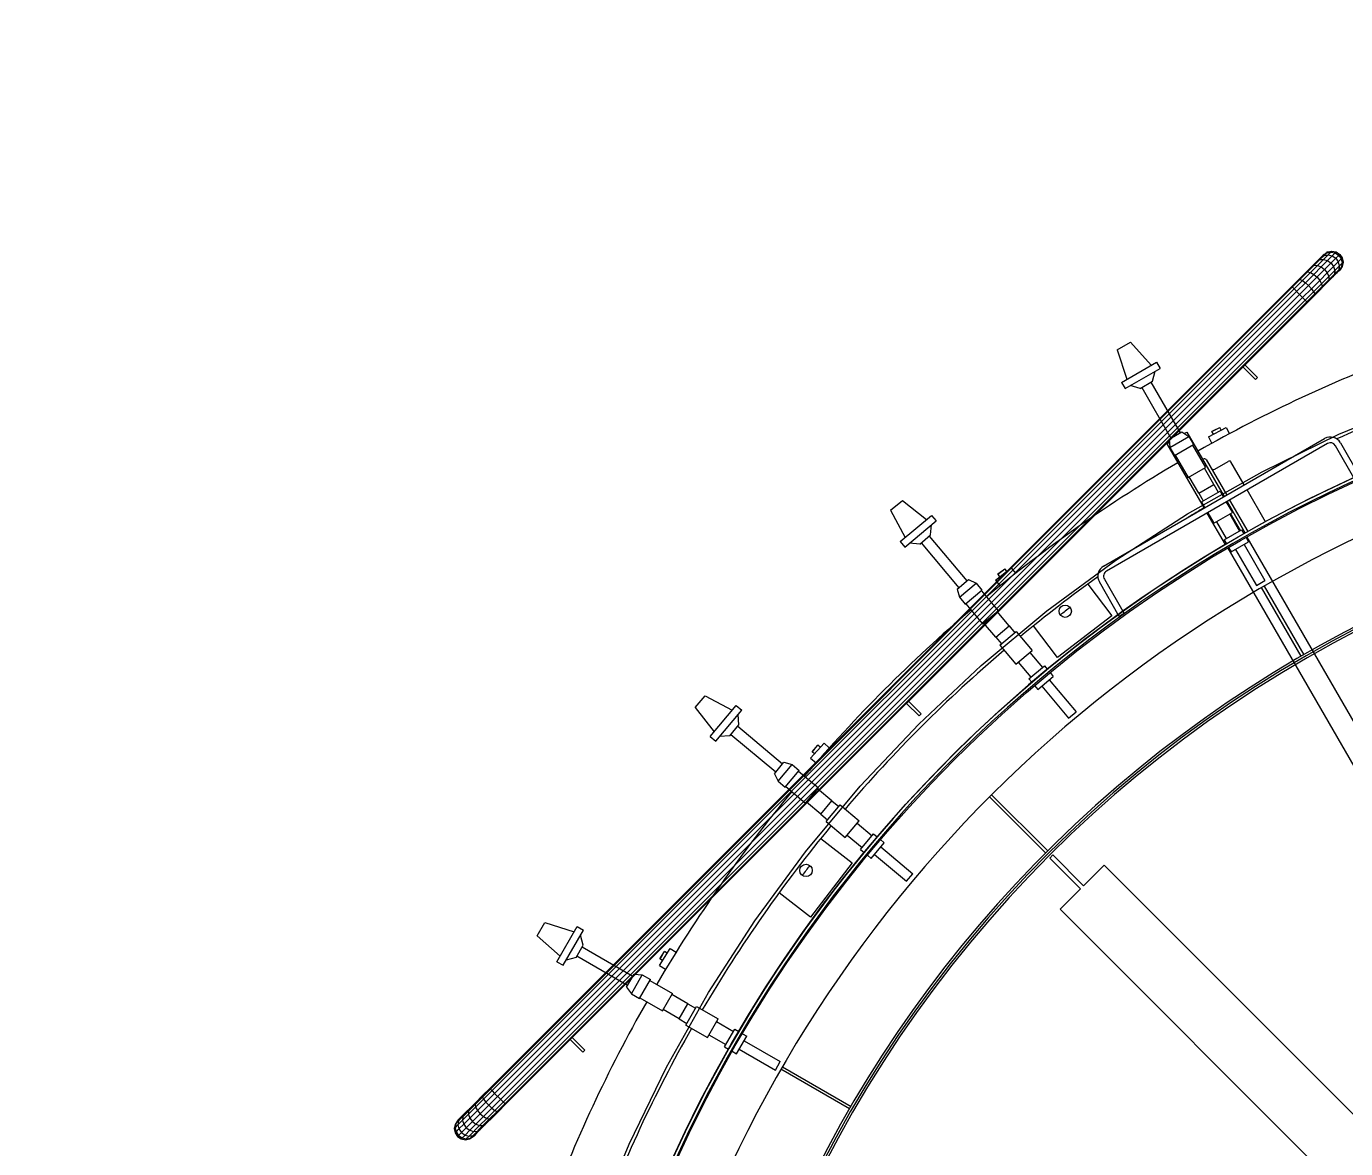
# Model space of a CAD drawing. Header units: metres. Extents: x 0 to 63075, y 0 to 44550.
# Drawn here: x 54745.6 to 55179.3, y 40560.3 to 40929.3 of the extents above; entities that cross this region are included whole.
import ezdxf

# ---------------------------------------------------------------- set-up
doc = ezdxf.new("R2010")
doc.units = ezdxf.units.M
doc.header["$LTSCALE"] = 75
for name, color, linetype in [('GSB', 7, 'Continuous'), ('ML6', 1, 'Continuous'), ('SDM', 7, 'Continuous'), ('SL1', 8, 'Continuous')]:
    doc.layers.add(name, color=color, linetype=linetype)
doc.styles.add('ROMANS', font='ROMANS.SHX')
doc.dimstyles.new('75___1-75', dxfattribs={"dimscale": 75, "dimtxt": 2.5, "dimasz": 2, "dimexe": 1.5, "dimexo": 1, "dimgap": 0.5, "dimtad": 1, "dimdec": 0, "dimzin": 12, "dimtxsty": 'ROMANS', "dimcen": 0, "dimclrd": 256, "dimclre": 256, "dimclrt": 3, "dimazin": 3, "dimtfac": 1, "dimtdec": 0, "dimtmove": 0, "dimatfit": 0, "dimfxl": 1, "dimlwd": -1, "dimlwe": -1, "dimarcsym": 0})

# ---------------------------------------------------------------- blocks, each defined once
blk = doc.blocks.new('A$C6bae614f')
at = {"layer": 'SL1'}
for p, q in [((381559, 46847.6), (381589.5, 46878)), ((381563.3, 46873.1), (381571, 46878.3)), ((381565.1, 46874.9), (381573, 46880.2)), ((381571, 46878.3), (381565.3, 46872.5)), ((381571, 46878.3), (381573, 46880.2)), ((381571, 46878.3), (381580.2, 46880)), ((381573, 46880.2), (381582.3, 46882)), ((381582.3, 46882), (381574.1, 46873.8)), ((381580.2, 46880), (381589.5, 46878)), ((381582.3, 46882), (381591.6, 46880.2)), ((381589.5, 46878), (381591.6, 46880.2)), ((381589.5, 46878), (381597.4, 46872.7)), ((381591.6, 46880.2), (381599.6, 46874.9)), ((381556.1, 46863.3), (381529.2, 46836.4)), ((381574.1, 46873.8), (381535.4, 46835.1)), ((381549.6, 46859.5), (381538.4, 46848.3)), ((381538.4, 46848.3), (381543.9, 46851.1)), ((381543.9, 46851.1), (381551.1, 46850.8)), ((381558, 46867.9), (381549.6, 46859.5)), ((381549.6, 46859.5), (381556.1, 46863.3)), ((381551.1, 46850.8), (381559, 46847.6)), ((381565.3, 46872.5), (381556.1, 46863.3)), ((381556.1, 46863.3), (381564.2, 46864)), ((381563.3, 46873.1), (381558, 46867.9)), ((381558, 46867.9), (381565.3, 46872.5)), ((381565.1, 46874.9), (381563.3, 46873.1)), ((381564.2, 46864), (381572.7, 46861.3)), ((381565.3, 46872.5), (381574.1, 46873.8)), ((381590.8, 46866.2), (381566.4, 46841.8)), ((381602.7, 46864.8), (381572.2, 46834.4)), ((381572.7, 46861.3), (381580.4, 46855.7)), ((381574.1, 46873.8), (381583.1, 46871.6)), ((381580.4, 46855.7), (381585.9, 46848.1)), ((381583.1, 46871.6), (381590.8, 46866.2)), ((381598.5, 46849.4), (381588.6, 46839.6)), ((381597.4, 46872.7), (381590.8, 46866.2)), ((381590.8, 46866.2), (381596.3, 46858.4)), ((381596.3, 46858.4), (381598.5, 46849.4)), ((381598.5, 46849.4), (381597.2, 46840.7)), ((381597.4, 46872.7), (381599.6, 46874.9)), ((381597.4, 46872.7), (381602.7, 46864.8)), ((381606.7, 46857.6), (381598.5, 46849.4)), ((381599.6, 46874.9), (381604.8, 46867)), ((381602.7, 46864.8), (381604.8, 46867)), ((381602.7, 46864.8), (381604.6, 46855.6)), ((381604.6, 46855.6), (381602.9, 46846.4)), ((381604.8, 46867), (381606.7, 46857.6)), ((381606.7, 46857.6), (381604.8, 46848.3)), ((381529.2, 46836.4), (379706.3, 45013.6)), ((381510.1, 46819.9), (381494.3, 46804.2)), ((381535.4, 46835.1), (381499.4, 46799.1)), ((381525, 46834.9), (381510.1, 46819.9)), ((381510.1, 46819.9), (381512.9, 46820.1)), ((381566.4, 46841.8), (381511.6, 46786.9)), ((381512.9, 46820.1), (381517.8, 46817.6)), ((381524.3, 46812.8), (381542.6, 46831.1)), ((381538.4, 46848.3), (381525, 46834.9)), ((381525, 46834.9), (381529.2, 46836.4)), ((381529.2, 46836.4), (381535.4, 46835.1)), ((381535.4, 46835.1), (381542.6, 46831.1)), ((381542.6, 46831.1), (381559, 46847.6)), ((381542.6, 46831.1), (381549.8, 46825.1)), ((381549.8, 46825.1), (381555.8, 46817.9)), ((381572.2, 46834.4), (381555.8, 46817.9)), ((381559, 46847.6), (381566.4, 46841.8)), ((381588.6, 46839.6), (381559.8, 46810.7)), ((381588, 46831.4), (381561.1, 46804.5)), ((381566.4, 46841.8), (381572.2, 46834.4)), ((381572.2, 46834.4), (381575.5, 46826.4)), ((381597.8, 46838.6), (381572.9, 46813.8)), ((381575.5, 46826.4), (381575.7, 46819.2)), ((381588, 46831.4), (381584.1, 46825)), ((381585.9, 46848.1), (381588.6, 46839.6)), ((381602.9, 46846.4), (381588, 46831.4)), ((381588.6, 46839.6), (381588, 46831.4)), ((381597.2, 46840.7), (381592.6, 46833.4)), ((381602.9, 46846.4), (381597.8, 46838.6)), ((381597.8, 46838.6), (381599.6, 46840.4)), ((381604.8, 46848.3), (381599.6, 46840.4)), ((381602.9, 46846.4), (381604.8, 46848.3)), ((381499.4, 46799.1), (379707.6, 45007.5)), ((379729.9, 45018.6), (381505, 46793.5)), ((379738.5, 45048.5), (381494.3, 46804.2)), ((381494.3, 46804.2), (381495.7, 46802.9)), ((381495.7, 46802.9), (381499.4, 46799.1)), ((381499.4, 46799.1), (381511.6, 46786.9)), ((381524.3, 46812.8), (381505, 46793.5)), ((381517.8, 46817.6), (381524.3, 46812.8)), ((381537.5, 46799.6), (381518.2, 46780.3)), ((381542.2, 46793.2), (381523.8, 46774.7)), ((381524.3, 46812.8), (381531.2, 46806.5)), ((381561.1, 46804.5), (381527.5, 46771)), ((381531.2, 46806.5), (381537.5, 46799.6)), ((381555.8, 46817.9), (381537.5, 46799.6)), ((381537.5, 46799.6), (381542.2, 46793.2)), ((381559.8, 46810.7), (381542.2, 46793.2)), ((381542.2, 46793.2), (381544.7, 46788.2)), ((381572.9, 46813.8), (381544.6, 46785.4)), ((381555.8, 46817.9), (381559.8, 46810.7)), ((381561.1, 46804.5), (381559.5, 46800.4)), ((381559.8, 46810.7), (381561.1, 46804.5)), ((381575.7, 46819.2), (381572.9, 46813.8)), ((381523.8, 46774.7), (379732, 44983.1)), ((379743.1, 45005.4), (381518.2, 46780.3)), ((379754.5, 44998.1), (381527.5, 46771)), ((381511.6, 46786.9), (379755.8, 45031.2)), ((381528.8, 46769.7), (379773, 45014)), ((381511.6, 46786.9), (381518.2, 46780.3)), ((381518.2, 46780.3), (381523.8, 46774.7)), ((381523.8, 46774.7), (381527.5, 46771)), ((381527.5, 46771), (381528.8, 46769.7)), ((381544.6, 46785.4), (381528.8, 46769.7)), ((381544.7, 46788.2), (381544.6, 46785.4)), ((381112.4, 46665.5), (381141.5, 46682.3)), ((381141.5, 46682.3), (381186.4, 46632.2)), ((381112.4, 46665.5), (381133.3, 46601.5)), ((381121.4, 46594.6), (381198.4, 46639)), ((381129.3, 46580.9), (381206.3, 46625.3)), ((381189.2, 46597.1), (381195, 46618.8)), ((381198.4, 46639), (381206.3, 46625.3)), ((381387.4, 46628.3), (381415.1, 46600.6)), ((381419.6, 46605.1), (381391.9, 46632.8)), ((381121.4, 46594.6), (381129.3, 46580.9)), ((381162.3, 46581.5), (381189.2, 46597.1)), ((381185.8, 46595.1), (381249.9, 46484.1)), ((381415.1, 46600.6), (381419.6, 46605.1)), ((381162.3, 46581.5), (381140.6, 46587.4)), ((381165.8, 46583.5), (381229.8, 46472.5)), ((381597.6, 46481), (381770.5, 46552.6)), ((381225.7, 46470.2), (381254, 46486.5)), ((381227.5, 46452), (381268.8, 46475.9)), ((381254, 46486.5), (381268.8, 46475.9)), ((381263.8, 46485), (381259.5, 46482.5)), ((381265, 46485.6), (381263.8, 46485)), ((381265, 46485.6), (381346.4, 46344.6)), ((381268.8, 46475.9), (381279, 46458.3)), ((381311.9, 46475.1), (381350.7, 46495.8)), ((381311.9, 46475.1), (381319.4, 46461.1)), ((381319.5, 46487), (381336.6, 46496.1)), ((381328, 46491.6), (381319.5, 46487)), ((381322.8, 46480.9), (381319.5, 46487)), ((381328, 46491.6), (381336.6, 46496.1)), ((381339.8, 46490), (381336.6, 46496.1)), ((381350.7, 46495.8), (381358, 46482.1)), ((381429.3, 46399), (381597.6, 46481)), ((381082.4, 46192.2), (381566.3, 46471.6)), ((381572.7, 46460.6), (381088.8, 46181.2)), ((381221, 46460.2), (381225.3, 46462.7)), ((381221, 46460.2), (381302.4, 46319.2)), ((381226.4, 46463.4), (381225.3, 46462.7)), ((381225.7, 46470.2), (381227.5, 46452)), ((381227.5, 46452), (381237.6, 46434.4)), ((381237.6, 46434.4), (381279, 46458.3)), ((381277.4, 46457.3), (381305.8, 46408)), ((381633.5, 46380.7), (381590, 46455.9)), ((381601, 46462.3), (381644.5, 46387.1)), ((381239.3, 46435.3), (381267.7, 46386)), ((381300.7, 46426.4), (381299.5, 46425.7)), ((381306.8, 46425.8), (381351.9, 46347.8)), ((381325.9, 46404.7), (381354.9, 46421.4)), ((381390.4, 46370), (381361, 46420.8)), ((381266.2, 46307.1), (381429.3, 46399)), ((381267.7, 46386), (381305.8, 46408)), ((381290.8, 46352), (381270.1, 46387.4)), ((381323.8, 46371), (381303.4, 46406.6)), ((381290.8, 46352), (381323.8, 46371)), ((381323.8, 46371), (381333.4, 46354.3)), ((381436.9, 46289.3), (381396.7, 46359)), ((380616.1, 46314.5), (380641.9, 46336.1)), ((380641.9, 46336.1), (380694.9, 46294.5)), ((381290.8, 46352), (381300.5, 46335.2)), ((381296.6, 46333), (381337.3, 46356.5)), ((381296.6, 46333), (381304, 46320.2)), ((381337.3, 46356.5), (381344.7, 46343.6)), ((381351.1, 46332.6), (381364.4, 46309.5)), ((381352.7, 46333.6), (381392.5, 46264.7)), ((381358.2, 46336.8), (381398, 46267.8)), ((380616.1, 46314.5), (380647.9, 46255.1)), ((380637.3, 46246.2), (380705.4, 46303.4)), ((380705.4, 46303.4), (380715.6, 46291.2)), ((381109, 46205.4), (381266.2, 46307.1)), ((381308.7, 46308.2), (381348.5, 46239.3)), ((381310.4, 46309.2), (381323.8, 46286)), ((381323.8, 46286), (381364.4, 46309.5)), ((381358.6, 46306.1), (381380, 46269.1)), ((381381.9, 46270.3), (381360.6, 46307.3)), ((380647.5, 46234.1), (380715.6, 46291.2)), ((380703.7, 46260.4), (380705.6, 46282.9)), ((381329.6, 46289.3), (381350.9, 46252.4)), ((381346.2, 46249.6), (381384.7, 46271.9)), ((381384.7, 46271.9), (381389.8, 46263.1)), ((380637.3, 46246.2), (380647.5, 46234.1)), ((380679.9, 46240.5), (380657.5, 46242.4)), ((380679.9, 46240.5), (380703.7, 46260.4)), ((380683, 46243), (380765.3, 46144.8)), ((380700.7, 46257.9), (380783, 46159.7)), ((381346.2, 46249.6), (381351.2, 46240.9)), ((381361.4, 46223.2), (381400, 46245.5)), ((381394.5, 46254.9), (381400, 46245.5)), ((381396.2, 46255.9), (382741.3, 43925.8)), ((381354.3, 46231.7), (382699.5, 43901.7)), ((381356, 46232.7), (381361.4, 46223.2)), ((381371.5, 46229), (381417.1, 46149.9)), ((381389.9, 46239.6), (381435.6, 46160.6)), ((380845.7, 46161.7), (380880.3, 46188.7)), ((380851.1, 46174.7), (380866.4, 46186.6)), ((380858.7, 46180.7), (380866.4, 46186.6)), ((380870.6, 46181.1), (380866.4, 46186.6)), ((380880.3, 46188.7), (380889.9, 46176.5)), ((380958.2, 46094.5), (381109, 46205.4)), ((380761.7, 46141.8), (380786.7, 46162.8)), ((380786.7, 46162.8), (380803.2, 46154.9)), ((380845.7, 46161.7), (380855.5, 46149.2)), ((380858.7, 46180.7), (380851.1, 46174.7)), ((380855.4, 46169.3), (380851.1, 46174.7)), ((381116.5, 46082.3), (381073.1, 46157.5)), ((381084.1, 46163.9), (381127.5, 46088.6)), ((381417.1, 46149.9), (381435.6, 46160.6)), ((380761.7, 46141.8), (380766.6, 46124.2)), ((380766.6, 46124.2), (380803.2, 46154.9)), ((380779.6, 46108.6), (380816.2, 46139.3)), ((380803.2, 46154.9), (380816.2, 46139.3)), ((380814.8, 46138.1), (380851.4, 46094.5)), ((381047.7, 46152.7), (381100.6, 46083.7)), ((381515.2, 45995), (381428.4, 46145.3)), ((381433.9, 46148.4), (381520.7, 45998.2)), ((380766.6, 46124.2), (380779.6, 46108.6)), ((380781.1, 46109.8), (380817.6, 46066.2)), ((380814.4, 45974.7), (380958.2, 46094.5)), ((380817.6, 46066.2), (380851.4, 46094.5)), ((380875.5, 46061.2), (380849.2, 46092.7)), ((381100.6, 46083.7), (380981.6, 45992.4)), ((381127.5, 46088.6), (381116.5, 46082.3)), ((380846.3, 46036.7), (380819.8, 46068)), ((380846.3, 46036.7), (380875.5, 46061.2)), ((380855.3, 46019), (380891.3, 46049.2)), ((380875.5, 46061.2), (380887.9, 46046.4)), ((380891.3, 46049.2), (380926.2, 46007.6)), ((380981.6, 45992.4), (380928.7, 46061.4)), ((380846.3, 46036.7), (380858.7, 46021.9)), ((380855.3, 46019), (380890.2, 45977.4)), ((380890.2, 45977.4), (380926.2, 46007.6)), ((380921.1, 46003.3), (380948.5, 45970.6)), ((380678.1, 45846.4), (380814.4, 45974.7)), ((380895.4, 45981.7), (380922.8, 45949)), ((380918.6, 45945.5), (380952.7, 45974.1)), ((380952.7, 45974.1), (380959.2, 45966.4)), ((380965.3, 45959.1), (380972.3, 45950.8)), ((380918.6, 45945.5), (380925.1, 45937.8)), ((380931.2, 45930.5), (380938.2, 45922.2)), ((380938.2, 45922.2), (380972.3, 45950.8)), ((380947.1, 45929.6), (381005.8, 45859.6)), ((380963.4, 45943.3), (381022.1, 45873.3)), ((380188.4, 45882.6), (380210, 45908.4)), ((380210, 45908.4), (380269.4, 45876.6)), ((380683.1, 45868.7), (380655.4, 45896.3)), ((380188.4, 45882.6), (380230, 45829.6)), ((380221.1, 45819.1), (380278.3, 45887.2)), ((380233.2, 45808.9), (380290.4, 45877)), ((380278.3, 45887.2), (380290.4, 45877)), ((380284, 45844.6), (380282, 45867)), ((380650.9, 45891.8), (380678.6, 45864.2)), ((380678.6, 45864.2), (380683.1, 45868.7)), ((381005.8, 45859.6), (381022.1, 45873.3)), ((380264, 45820.8), (380284, 45844.6)), ((380281.5, 45841.5), (380379.6, 45759.2)), ((380549.8, 45710.1), (380678.1, 45846.4)), ((380221.1, 45819.1), (380233.2, 45808.9)), ((380264, 45820.8), (380241.6, 45818.9)), ((380266.6, 45823.8), (380364.8, 45741.5)), ((380441, 45772), (380470.4, 45804.7)), ((380444.1, 45785.8), (380457, 45800.1)), ((380450.5, 45793), (380444.1, 45785.8)), ((380449.3, 45781.2), (380444.1, 45785.8)), ((380450.5, 45793), (380457, 45800.1)), ((380462.1, 45795.5), (380457, 45800.1)), ((380470.4, 45804.7), (380481.9, 45794.3)), ((380361.7, 45737.8), (380382.7, 45762.8)), ((380369.6, 45721.3), (380400.3, 45757.9)), ((380382.7, 45762.8), (380400.3, 45757.9)), ((380400.3, 45757.9), (380415.8, 45744.9)), ((380441, 45772), (380452.8, 45761.4)), ((380361.7, 45737.8), (380369.6, 45721.3)), ((380385.1, 45708.3), (380415.8, 45744.9)), ((380414.6, 45743.4), (380458.2, 45706.8)), ((380369.6, 45721.3), (380385.1, 45708.3)), ((380386.4, 45709.7), (380429.9, 45673.1)), ((380429.9, 45566.3), (380549.8, 45710.1)), ((380429.9, 45673.1), (380458.2, 45706.8)), ((380487.7, 45678.2), (380456.4, 45704.7)), ((380463.3, 45649), (380431.7, 45675.3)), ((380463.3, 45649), (380487.7, 45678.2)), ((380475.2, 45633.2), (380505.4, 45669.2)), ((380487.7, 45678.2), (380502.6, 45665.8)), ((380505.4, 45669.2), (380547, 45634.3)), ((380955.5, 45564.5), (380832.8, 45687.2)), ((380837.3, 45691.7), (380960, 45569)), ((380463.3, 45649), (380478.1, 45636.6)), ((380475.2, 45633.2), (380516.8, 45598.3)), ((380516.8, 45598.3), (380547, 45634.3)), ((380542.7, 45629.1), (380575.4, 45601.7)), ((380463.1, 45595.8), (380532.1, 45542.9)), ((380521.1, 45603.4), (380553.9, 45576)), ((380550.3, 45571.8), (380578.9, 45605.9)), ((380573.7, 45552.2), (380602.3, 45586.3)), ((380578.9, 45605.9), (380586.7, 45599.4)), ((380593.9, 45593.3), (380602.3, 45586.3)), ((380319, 45415.5), (380429.9, 45566.3)), ((380550.3, 45571.8), (380558.1, 45565.3)), ((380565.3, 45559.2), (380573.7, 45552.2)), ((380581.2, 45561.1), (380651.1, 45502.4)), ((380594.8, 45577.3), (380664.8, 45518.7)), ((380964.6, 45553.1), (380971.3, 45559.8)), ((381031.9, 45485.8), (380964.6, 45553.1)), ((380971.3, 45559.8), (381038.7, 45492.5)), ((380532.1, 45542.9), (380440.7, 45423.9)), ((381038.7, 45492.5), (381083.6, 45537.4)), ((381083.6, 45537.4), (382712.1, 43908.8)), ((380651.1, 45502.4), (380664.8, 45518.7)), ((380440.7, 45423.9), (380371.8, 45476.8)), ((380987, 45440.9), (381031.9, 45485.8)), ((382615.5, 43812.3), (380987, 45440.9)), ((379842.1, 45383), (379858.9, 45412.2)), ((379858.9, 45412.2), (379923, 45391.2)), ((380217.4, 45258.3), (380319, 45415.5)), ((379842.1, 45383), (379892.3, 45338.1)), ((379885.4, 45326.1), (379929.8, 45403.1)), ((379899.1, 45318.2), (379943.6, 45395.2)), ((379929.8, 45403.1), (379943.6, 45395.2)), ((379942.9, 45362.2), (379937.1, 45384)), ((379927.4, 45335.3), (379942.9, 45362.2)), ((379940.9, 45358.8), (380051.9, 45294.7)), ((380110.1, 45318), (380133.4, 45355.2)), ((380110.8, 45332), (380121, 45348.5)), ((380115.8, 45340.3), (380121, 45348.5)), ((380126.9, 45344.8), (380121, 45348.5)), ((380133.4, 45355.2), (380146.5, 45347)), ((379885.4, 45326.1), (379899.1, 45318.2)), ((379927.4, 45335.3), (379905.6, 45329.5)), ((379929.4, 45338.7), (380040.3, 45274.7)), ((380110.1, 45318), (380123.6, 45309.5)), ((380115.8, 45340.3), (380110.8, 45332)), ((380116.7, 45328.4), (380110.8, 45332)), ((380038, 45270.5), (380054.3, 45298.8)), ((380048.6, 45255.7), (380072.5, 45297)), ((380054.3, 45298.8), (380072.5, 45297)), ((380072.5, 45297), (380090.1, 45286.9)), ((380038, 45270.5), (380048.6, 45255.7)), ((380066.2, 45245.5), (380090.1, 45286.9)), ((380089.1, 45285.2), (380138.4, 45256.8)), ((380048.6, 45255.7), (380066.2, 45245.5)), ((380067.1, 45247.1), (380116.4, 45218.7)), ((380116.4, 45218.7), (380138.4, 45256.8)), ((380125.4, 45095.2), (380217.4, 45258.3)), ((380172.4, 45233.7), (380137, 45254.4)), ((380153.4, 45200.7), (380172.4, 45233.7)), ((380172.4, 45233.7), (380189.2, 45224.1)), ((380153.4, 45200.7), (380117.8, 45221.1)), ((380167.9, 45187.2), (380191.4, 45227.9)), ((380191.4, 45227.9), (380238.4, 45200.7)), ((380153.4, 45200.7), (380170.1, 45191.1)), ((380167.9, 45187.2), (380215, 45160.1)), ((380215, 45160.1), (380238.4, 45200.7)), ((380235.1, 45194.9), (380272.1, 45173.6)), ((380252.6, 45139.8), (380274.8, 45178.3)), ((380274.8, 45178.3), (380283.5, 45173.3)), ((379914.4, 45155.4), (379942.1, 45127.7)), ((379946.6, 45132.2), (379918.9, 45159.9)), ((380218.3, 45165.9), (380255.3, 45144.5)), ((380279, 45124.5), (380301.2, 45163.1)), ((380291.8, 45168.5), (380301.2, 45163.1)), ((380295.4, 45153), (380374.5, 45107.4)), ((379942.1, 45127.7), (379946.6, 45132.2)), ((380252.6, 45139.8), (380261.3, 45134.7)), ((380269.5, 45130), (380279, 45124.5)), ((380284.8, 45134.6), (380363.9, 45088.9)), ((380043.4, 44926.9), (380125.4, 45095.2)), ((380363.9, 45088.9), (380374.5, 45107.4)), ((380526.2, 45003.8), (380376, 45090.5)), ((380379.1, 45096), (380529.4, 45009.3)), ((379722.8, 45032.8), (379707.8, 45017.8)), ((379722.8, 45032.8), (379722.6, 45030)), ((379722.6, 45030), (379725.1, 45025)), ((379738.5, 45048.5), (379722.8, 45032.8)), ((379736.2, 45011.7), (379755.8, 45031.2)), ((379738.5, 45048.5), (379739.8, 45047.2)), ((379739.8, 45047.2), (379743.6, 45043.4)), ((379743.6, 45043.4), (379749.2, 45037.8)), ((379749.2, 45037.8), (379762.4, 45024.6)), ((379707.6, 45007.5), (379668.9, 44968.7)), ((379707.8, 45017.8), (379674.8, 44984.8)), ((379706.3, 45013.6), (379691.6, 44999)), ((379694.4, 45004.4), (379691.6, 44999)), ((379743.1, 45005.4), (379694.6, 44956.9)), ((379695.1, 44983.8), (379711.6, 45000.2)), ((379707.8, 45017.8), (379706.3, 45013.6)), ((379706.3, 45013.6), (379707.6, 45007.5)), ((379707.6, 45007.5), (379711.6, 45000.2)), ((379711.6, 45000.2), (379729.9, 45018.6)), ((379711.6, 45000.2), (379717.6, 44993.1)), ((379736.2, 45011.7), (379717.6, 44993.1)), ((379725.1, 45025), (379729.9, 45018.6)), ((379729.9, 45018.6), (379736.2, 45011.7)), ((379736.2, 45011.7), (379743.1, 45005.4)), ((379743.1, 45005.4), (379749.5, 45000.6)), ((379749.5, 45000.6), (379754.5, 44998.1)), ((379757.3, 44998.2), (379773, 45014)), ((379762.4, 45024.6), (379771.7, 45015.3)), ((379771.7, 45015.3), (379773, 45014)), ((379667.8, 44977.8), (379662.5, 44969.9)), ((379664.5, 44971.8), (379662.5, 44969.9)), ((379664.5, 44971.8), (379662.7, 44962.6)), ((379669.6, 44979.6), (379664.5, 44971.8)), ((379670.2, 44977.5), (379664.5, 44971.8)), ((379669.6, 44979.6), (379667.8, 44977.8)), ((379670.2, 44977.5), (379668.9, 44968.7)), ((379674.8, 44984.8), (379669.6, 44979.6)), ((379691.6, 44999), (379670.2, 44977.5)), ((379674.8, 44984.8), (379670.2, 44977.5)), ((379717.6, 44993.1), (379676.5, 44952)), ((379679.4, 44986.7), (379678.7, 44978.6)), ((379678.7, 44978.6), (379681.4, 44970.1)), ((379683.2, 44993.2), (379679.4, 44986.7)), ((379681.4, 44970.1), (379695.1, 44983.8)), ((379691.6, 44999), (379691.9, 44991.7)), ((379691.9, 44991.7), (379695.1, 44983.8)), ((379695.1, 44983.8), (379700.9, 44976.4)), ((379700.9, 44976.4), (379708.3, 44970.6)), ((379732, 44983.1), (379716.3, 44967.3)), ((379717.6, 44993.1), (379724.8, 44987)), ((379757.3, 44998.2), (379717.7, 44958.7)), ((379738.2, 44981.8), (379723.5, 44967.1)), ((379724.8, 44987), (379732, 44983.1)), ((379732, 44983.1), (379738.2, 44981.8)), ((379754.5, 44998.1), (379738.2, 44981.8)), ((379738.2, 44981.8), (379742.3, 44983.3)), ((379754.5, 44998.1), (379757.3, 44998.2)), ((379662.5, 44969.9), (379660.7, 44960.5)), ((379662.7, 44962.6), (379660.7, 44960.5)), ((379660.7, 44960.5), (379662.5, 44951.2)), ((379664.7, 44953.4), (379662.5, 44951.2)), ((379662.5, 44951.2), (379667.8, 44943.3)), ((379668.9, 44968.7), (379662.7, 44962.6)), ((379662.7, 44962.6), (379664.7, 44953.4)), ((379664.7, 44953.4), (379671.1, 44959.8)), ((379664.7, 44953.4), (379670, 44945.5)), ((379670, 44945.5), (379667.8, 44943.3)), ((379667.8, 44943.3), (379675.7, 44938)), ((379668.9, 44968.7), (379671.1, 44959.8)), ((379676.5, 44952), (379670, 44945.5)), ((379670, 44945.5), (379677.9, 44940.2)), ((379671.1, 44959.8), (379681.4, 44970.1)), ((379671.1, 44959.8), (379676.5, 44952)), ((379684.3, 44946.6), (379675.7, 44938)), ((379676.5, 44952), (379684.3, 44946.6)), ((379681.4, 44970.1), (379687, 44962.5)), ((379694.6, 44956.9), (379684.3, 44946.6)), ((379684.3, 44946.6), (379693.3, 44944.3)), ((379687, 44962.5), (379694.6, 44956.9)), ((379693.3, 44944.3), (379687.1, 44938.2)), ((379716.3, 44967.3), (379693.3, 44944.3)), ((379693.3, 44944.3), (379702.1, 44945.6)), ((379694.4, 44938), (379702.3, 44943.3)), ((379694.6, 44956.9), (379703.1, 44954.2)), ((379702.1, 44945.6), (379696.3, 44939.9)), ((379696.3, 44939.9), (379704.1, 44945)), ((379723.5, 44967.1), (379702.1, 44945.6)), ((379702.1, 44945.6), (379709.3, 44950.3)), ((379704.1, 44945), (379702.3, 44943.3)), ((379703.1, 44954.2), (379711.3, 44954.9)), ((379709.3, 44950.3), (379704.1, 44945)), ((379708.3, 44970.6), (379716.3, 44967.3)), ((379717.7, 44958.7), (379709.3, 44950.3)), ((379711.3, 44954.9), (379717.7, 44958.7)), ((379716.3, 44967.3), (379723.5, 44967.1)), ((379723.5, 44967.1), (379728.9, 44969.9)), ((379675.7, 44938), (379685.1, 44936.1)), ((379677.9, 44940.2), (379687.1, 44938.2)), ((379687.1, 44938.2), (379685.1, 44936.1)), ((379685.1, 44936.1), (379694.4, 44938)), ((379687.1, 44938.2), (379696.3, 44939.9)), ((379696.3, 44939.9), (379694.4, 44938)), ((379971.8, 44754), (380043.4, 44926.9))]:
    blk.add_line(p, q, dxfattribs=at)
for centre, radius in [((382870.4, 43654), 3000), ((382870.4, 43654), 2990.5), ((380998.5, 46093.6), 13.5), ((380430.9, 45526), 13.5)]:
    blk.add_circle(centre, radius, dxfattribs=at)
for centre, radius, start, end in [((382870.4, 43654), 3000, 352.9702, 184.2441), ((382870.4, 43654), 3207.1, 110.3912, 119.5444), ((382870.4, 43654), 3092.8, 110.4334, 114.3918), ((382870.4, 43654), 2993.5, 106.4773, 164.4688), ((381579, 46449.6), 25.4, 29.9981, 119.9981), ((381579, 46449.6), 12.7, 29.9981, 119.9981), ((382870.4, 43654), 3207.1, 120.4519, 129.6051), ((382870.4, 43654), 2878.5, 107.0088, 162.789), ((382870.4, 43654), 2705, 330.3863, 210.6755), ((382870.4, 43654), 2700, 90.0486, 179.9476), ((382870.4, 43654), 2695.2, 90.0487, 179.9475), ((382870.4, 43654), 3092.8, 120.4687, 121.213), ((381095.1, 46170.2), 25.4, 119.9981, 209.9981), ((382870.4, 43654), 3092.8, 125.6044, 129.5629), ((381095.1, 46170.2), 12.7, 119.9981, 209.9981), ((382870.4, 43654), 3075, 127.2466, 127.7497), ((382870.4, 43654), 3207.1, 130.3912, 139.6051), ((382870.4, 43654), 3092.8, 130.4334, 139.5629), ((382870.4, 43654), 3207.1, 140.3912, 149.6051), ((382870.4, 43654), 3092.8, 140.4334, 149.5629), ((382870.4, 43654), 3075, 142.2466, 142.7497), ((382870.4, 43654), 3207.1, 150.3912, 159.6051), ((382870.4, 43654), 3092.8, 150.4334, 159.5629)]:
    blk.add_arc(centre, radius, start, end, dxfattribs=at)
for centre, major_axis in [((381302.5, 46423.3), (4.33, 2.5)), ((381356.7, 46418.3), (4.33, 2.5)), ((381323.8, 46408.4), (-5.2, -3))]:
    blk.add_ellipse(centre, major_axis=major_axis, ratio=0.707107, start_param=0, end_param=1.570796, dxfattribs=at)
blk = doc.blocks.new('zw$15D4')
at = {"layer": 'ML6', "xscale": 0.2502808837766805, "yscale": 0.2502808837766805, "zscale": 0.2502808837766805}
blk.add_blockref('A$C6bae614f', (-85544.74, -3177.34), dxfattribs=at)

msp = doc.modelspace()

# ---------------------------------------------------------------- block references
at = {"layer": 'GSB', "xscale": 0.6000000000000068, "yscale": 0.6000000000000068, "zscale": 0.6000000000000068}
msp.add_blockref('zw$15D4', (49200, 35721.63), dxfattribs=at)

# ---------------------------------------------------------------- leaders
at = {"layer": 'SDM'}
msp.add_leader([(54745.58, 38156.14), (59453.13, 42438.72), (62243.43, 42438.72)], dimstyle='75___1-75', override={"dimtad": 0}, dxfattribs=at)

doc.saveas('drawing.dxf')
